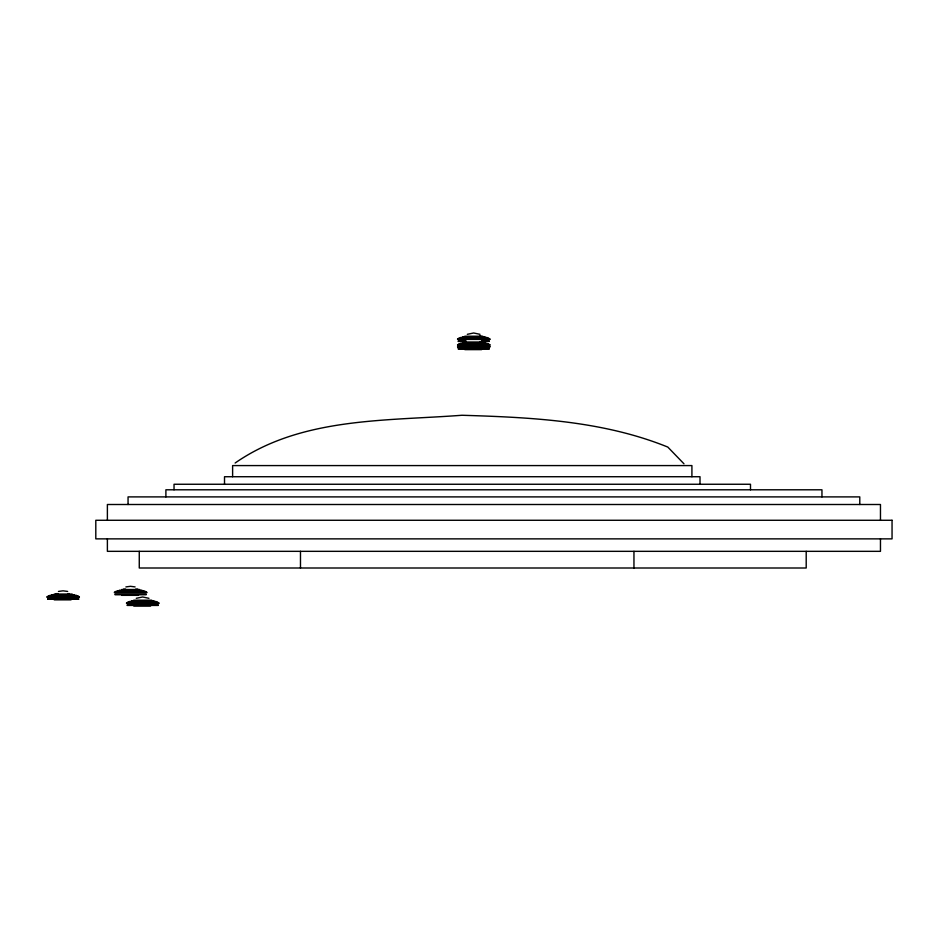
<?xml version="1.0" encoding="UTF-8"?>
<svg xmlns="http://www.w3.org/2000/svg" width="939" height="939" viewBox="0 0 939 939"><rect width="100%" height="100%" fill="white"/><g stroke="black" fill="none" stroke-linecap="round" stroke-linejoin="round"><path stroke-width="1.41" d="M235.126 463.021C301.149 417.151 385.225 421.095 461.941 415.261C531.427 417.386 602.556 420.672 667.805 447.07L683.979 463.819M467.317 334.319L473.655 332.993L479.993 334.319M136.272 598.307L142.611 596.981L148.949 598.307M58.441 591.441L63.042 590.819L67.655 591.441M125.885 586.922L130.486 586.312L135.099 586.922M479.97 335.822L480.686 335.822M464.77 336.221L482.787 336.221M462.504 336.89L485.064 336.89M460.533 337.477L487.036 337.477M459.065 338.005L488.503 338.005M458.232 338.556L489.336 338.556M457.563 338.909L490.005 338.909M457.563 339.413L490.005 339.413M458.232 340.916L466.002 340.916M481.566 340.916L489.336 340.916M458.232 341.456L466.002 341.456M479.97 341.62L480.921 341.62M481.566 341.456L489.336 341.456M482.787 342.019L465.098 342.019M462.504 342.688L485.064 342.688M460.533 343.275L487.036 343.275M459.065 343.803L488.503 343.803M458.232 344.355L489.336 344.355M457.563 344.707L490.005 344.707M457.563 345.212L490.005 345.212M457.563 346.514L458.76 346.514M488.808 346.514L490.005 346.514M458.232 346.714L489.336 346.714M457.563 347.019L490.005 347.019M458.232 347.242L489.336 347.242M464.805 347.817L481.66 347.817M458.232 348.522L489.336 348.522M458.232 349.05L489.336 349.05M464.805 349.625L481.66 349.625M123.479 589.129L125.568 589.129M135.662 589.129L137.763 589.129M121.612 589.528L139.629 589.528M119.335 590.197L141.906 590.197M117.363 590.795L143.867 590.795M115.908 591.324L145.334 591.324M115.063 591.863L146.167 591.863M114.394 592.227L146.848 592.227M114.394 592.732L146.848 592.732M56.035 593.648L58.124 593.648M68.23 593.648L69.357 593.648M54.169 594.047L72.186 594.047M115.063 594.234L146.167 594.234M51.891 594.716L74.463 594.716M115.063 594.763L146.167 594.763M49.92 595.314L76.423 595.314M121.647 595.338L138.491 595.338M48.464 595.842L77.89 595.842M47.619 596.382L78.735 596.382M46.95 596.735L79.404 596.735M46.95 597.239L79.404 597.239M47.619 598.742L78.735 598.742M47.619 599.282L78.735 599.282M54.204 599.857L71.059 599.857M133.725 600.197L151.742 600.197M131.448 600.866L154.019 600.866M129.488 601.465L155.991 601.465M128.021 601.993L157.447 601.993M127.176 602.533L158.292 602.533M126.507 602.885L158.961 602.885M126.507 603.39L158.961 603.39M127.176 604.892L158.292 604.892M127.176 605.432L158.292 605.432M133.761 606.007L150.616 606.007M880.465 520.276L880.465 504.501L107.386 504.501L107.386 520.276M880.465 538.869L880.465 551.334L107.386 551.334L107.386 538.869M859.784 504.501L859.784 496.895L128.056 496.895L128.056 504.501M821.954 496.895L821.954 489.794L165.898 489.794L165.898 496.895M806.202 551.334L806.202 568.001L139.265 568.001L139.265 551.334M750.496 489.794L750.496 484.254L174.032 484.254L174.032 489.794M700.013 484.254L700.013 476.73L224.515 476.73L224.515 484.254M691.914 476.73L691.914 465.58L232.614 465.58L232.614 476.73M633.954 551.334L633.954 568.001M300.48 551.334L300.48 568.001M892.05 520.276L95.801 520.276L95.801 538.869L892.05 538.869L892.05 520.276"/></g></svg>
